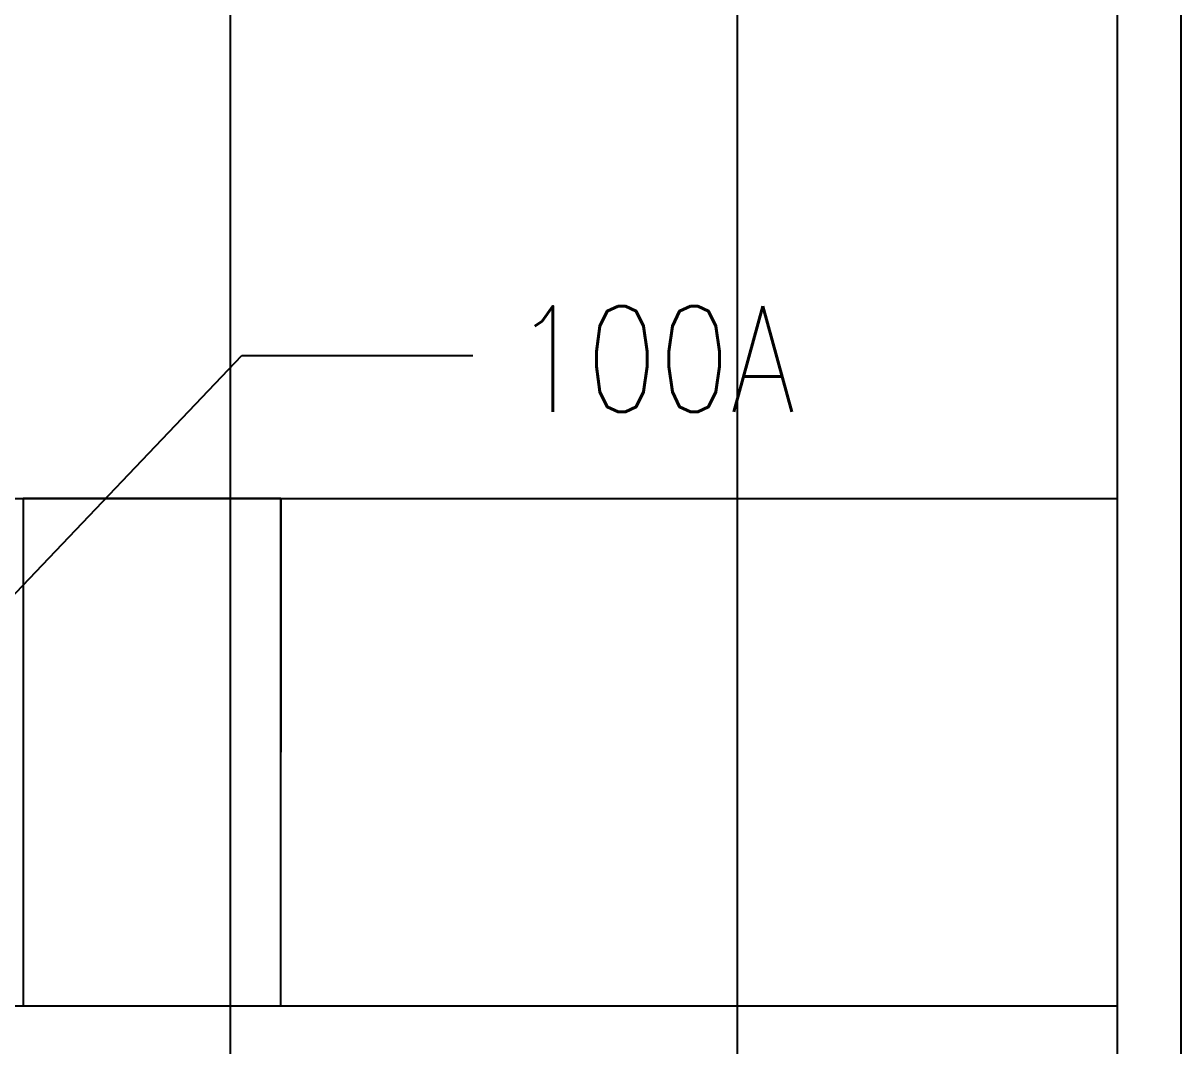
# Model space of a CAD drawing. Extents: x 225000 to 2157367, y 208400 to 840900.
# Drawn here: x 509236 to 511976, y 415308 to 417727 of the extents above; entities that cross this region are included whole.
import ezdxf
from ezdxf.enums import TextEntityAlignment as Align

# ---------------------------------------------------------------- set-up
doc = ezdxf.new("R2010")
doc.units = 0
doc.header["$LTSCALE"] = 10
doc.linetypes.add('XFDC20$0$HIDDEN2', pattern=[0.1875, 0.125, -0.0625])
doc.layers.add('XFDC20$0$A-Area (PH2)', color=170, linetype='Continuous', plot=False)
for name, color, linetype in [('XFDC20$0$A-C-2800 (PH2)', 195, 'XFDC20$0$HIDDEN2'), ('XFM2P20L-DC$0$M-DUCT-TEXT', 4, 'Continuous'), ('XFM2P20L-DC$0$M-DUCT-TEXT-Line', 3, 'Continuous'), ('XFM2Q20-DC$0$RACK-DC1-600X1200', 6, 'Continuous')]:
    doc.layers.add(name, color=color, linetype=linetype)
doc.styles.add('XFM2P20L-DC$0$aa-txt', font='simplex.shx', dxfattribs={"width": 0.8, "bigfont": 'CHINA.shx'})
doc.dimstyles.new('XFM2P20L-DC$0$adim-100', dxfattribs={"dimscale": 100, "dimtxt": 0.25, "dimasz": 2.5, "dimexe": 0.1, "dimexo": 0.5, "dimgap": 0.15, "dimtad": 0, "dimdec": 4, "dimdsep": 46, "dimtxsty": 'XFM2P20L-DC$0$aa-txt', "dimcen": 2.5, "dimclrd": 256, "dimclre": 256, "dimclrt": 256, "dimadec": 0, "dimazin": 0, "dimtfac": 1, "dimtdec": 4, "dimtmove": 0, "dimatfit": 3, "dimfxl": 1, "dimtolj": 1, "dimtzin": 0, "dimarcsym": 0})

# ---------------------------------------------------------------- blocks, each defined once
blk = doc.blocks.new('Data Center Layout_L20')
blk.add_lwpolyline([(511975.59, 212577.31), (511825.59, 212577.31), (511825.59, 221302.31), (511975.59, 221302.31)], close=True)
blk = doc.blocks.new('XFDC20')
at = {"layer": 'XFDC20$0$A-Area (PH2)'}
blk.add_lwpolyline([(511825.6, 222602.3), (498925.6, 222602.3), (498925.6, 211277.3), (511825.6, 211277.3)], close=True, dxfattribs=at)
at = {"layer": 'XFDC20$0$A-C-2800 (PH2)', "ltscale": 0.3}
for p, q in [((509725.6, 222602.3), (509725.6, 211277.3)), ((510925.6, 222602.3), (510925.6, 211277.3)), ((498925.6, 216602.3), (511825.6, 216602.3)), ((498925.6, 215402.3), (511825.6, 215402.3))]:
    blk.add_line(p, q, dxfattribs=at)
blk = doc.blocks.new('XFM2Q20-DC')
at = {"layer": 'XFM2Q20-DC$0$RACK-DC1-600X1200'}
for p, q in [((509845.6, 215402.3), (509845.6, 216602.3)), ((509845.6, 216602.3), (509845.6, 216002.3)), ((509235.6, 215402.3), (509845.6, 215402.3))]:
    blk.add_line(p, q, dxfattribs=at)
blk.add_lwpolyline([(509845.6, 216602.3), (509235.6, 216602.3), (509235.6, 215402.3), (509845.6, 215402.3)], close=True, dxfattribs=at)
blk = doc.blocks.new('XFM2P20L-DC')
at = {"layer": 'XFM2P20L-DC$0$M-DUCT-TEXT', "style": 'XFM2P20L-DC$0$aa-txt', "width": 0.8}
blk.add_text('100A', height=250, dxfattribs=at).set_placement((510395.1, 216932.6), align=Align.MIDDLE_LEFT)
at = {"layer": 'XFM2P20L-DC$0$M-DUCT-TEXT-Line'}
blk.add_leader([(507692.8, 214780), (509753.4, 216941.3), (510300.2, 216941.3)], dimstyle='XFM2P20L-DC$0$adim-100', dxfattribs=at)

msp = doc.modelspace()

# ---------------------------------------------------------------- block references
for name in ['XFM2P20L-DC', 'Data Center Layout_L20', 'XFDC20', 'XFM2Q20-DC']:
    msp.add_blockref(name, (0, 200000))

doc.saveas('drawing.dxf')
